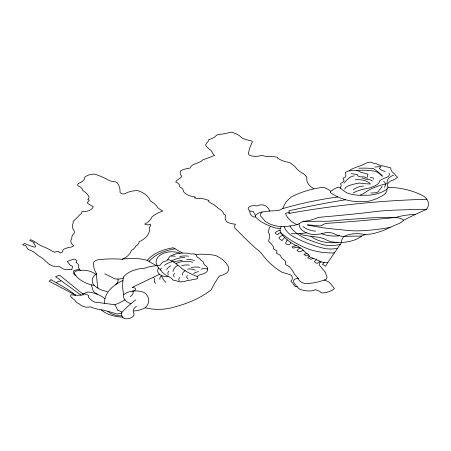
<?xml version="1.0" encoding="UTF-8"?>
<svg xmlns="http://www.w3.org/2000/svg" width="451" height="451" viewBox="0 0 451 451"><rect width="100%" height="100%" fill="white"/><g stroke="black" fill="none" stroke-linecap="round" stroke-linejoin="round"><path stroke-width="0.68" d="M367.255 177.046L367.903 174.233A40.15 23.181 0 0 0 361.093 172.423A22.928 13.237 0 0 0 356.769 170.348M323.981 262.488A6.979 4.031 0 0 1 322.499 264.275L325.419 266.225A60.152 34.727 0 0 0 327.798 262.544L341.565 242.463A21.101 12.183 0 0 1 343.78 236.544A19.489 11.252 0 0 1 365.079 234.717M159.507 274.293L132.149 287.434A3.196 1.843 0 0 1 135.554 289.097A3.196 1.843 0 0 1 132.757 291.109M289.266 212.32L285.573 213.323A32.044 18.502 0 0 0 297.017 224.694M374.804 167.062L381.061 166.532L379.218 168.55L382.16 170.568L385.289 171.521M280.291 228.584A17.64 10.187 0 0 1 270.673 226.272A41.385 23.897 0 0 1 255.514 216.914L253.642 217.032A12.752 7.363 0 0 1 249.831 211.153A35.894 20.723 0 0 1 248.586 209.552A4.053 2.34 0 0 1 249.488 206.795A6.641 3.833 0 0 1 254.612 205.594A10.232 5.908 0 0 1 256.343 206.034A17.719 10.232 0 0 0 259.5 205.019A7.955 4.595 0 0 1 263.136 204.917A6.438 3.721 0 0 0 265.284 205.673A15.402 8.89 0 0 1 269.512 211.057M297.344 286.723L294.988 286.362A70.068 40.455 0 0 0 290.884 281.272A10.892 6.286 0 0 0 290.76 274.885A139.088 80.301 0 0 0 282.061 272.303A96.035 55.445 0 0 1 263.672 256.236A60.022 34.654 0 0 0 255.227 247.915A782.925 452.02 0 0 1 234.988 228.105A10.322 5.959 0 0 1 235.507 224.226A17.82 10.288 0 0 1 227.033 222.078A16.309 9.415 0 0 1 225.692 215.223L223.73 214.09A15.836 9.144 0 0 0 218.977 208.723A104.942 60.586 0 0 1 213.813 204.551A50.467 29.135 0 0 1 208.447 201.45L208.96 200.436L201.315 198.169L197.499 198.705L194.499 197.933L195.537 196.98A15.295 8.828 0 0 1 183.348 191.371A8.981 5.186 0 0 0 182.52 188.868A9.206 5.316 0 0 0 179.735 186.9A9.155 5.288 0 0 0 175.704 181.95A15.858 9.155 0 0 1 180.146 178.196A14.894 8.597 0 0 0 181.798 176.29A11.314 6.534 0 0 1 180.868 170.625A21.372 12.34 0 0 1 189.956 168.122A12.402 7.16 0 0 1 193.879 164.305A22.262 12.854 0 0 0 197.493 162.929A25.279 14.595 0 0 0 201.727 160.962A5.981 3.45 0 0 1 203.999 159.417A84.906 49.018 0 0 0 214.529 155.364A11.726 6.771 0 0 1 212.207 152.37A11.794 6.81 0 0 0 210.955 150.409A42.061 24.281 0 0 1 205.679 145.51A11.45 6.613 0 0 1 207.826 141.896A8.772 5.062 0 0 0 208.452 139.883A41.391 23.897 0 0 0 214.62 137.149A25.132 14.511 0 0 1 217.032 134.928A18.13 10.469 0 0 1 220.781 134.206A8.248 4.764 0 0 0 223.82 133.795A61.584 35.556 0 0 0 231.064 132.194A19.945 11.512 0 0 1 240.981 136.997A5.948 3.433 0 0 0 242.858 138.389A24.444 14.111 0 0 0 250.818 140.712A2.362 1.364 0 0 1 252.244 142.262A89.484 51.662 0 0 0 248.67 152.376A4.392 2.537 0 0 0 249.922 155.364A10.119 5.84 0 0 0 259.488 155.933A4.268 2.464 0 0 1 263.243 155.73A11.782 6.799 0 0 0 267.353 156.553A30.499 17.606 0 0 1 276.198 157.021A1.787 1.032 0 0 1 277.63 158.154A22.584 13.04 0 0 0 288.358 162.281A7.284 4.206 0 0 1 292.203 164.604A18.141 10.474 0 0 1 295.112 166.639A31.829 18.378 0 0 0 303.653 173.889A48.573 28.041 0 0 1 306.917 177.226A23.841 13.767 0 0 0 313.445 188.529M351.154 173.596L357.502 174.605L357.598 175.828L360.264 176.837L363.946 176.837L367.627 178.32M370.48 177.418L373.146 178.004L373.513 179.171M362.198 177.948L366.15 179.278L369.003 179.329L372.503 180.924M104.756 273.763L114.639 278.757A8.738 5.046 0 0 0 123.32 277.912M182.379 253.039L173.252 247.774A40.353 23.3 0 0 0 147.223 260.396L156.102 265.521M81.05 295.117L55.541 276.66L59.515 275.149L83.17 294.294M330.769 191.286A24.579 14.19 0 0 0 323.237 187.227A72.729 41.988 0 0 0 292.101 196.506A40.725 23.514 0 0 0 283.933 205.91A8.468 4.888 0 0 1 276.531 210.713A52.271 30.178 0 0 0 262.217 212.021A8.422 4.865 0 0 0 260.571 215.516A8.93 5.153 0 0 0 262.099 217.675A128.834 74.381 0 0 1 265.143 221.272A33.571 19.382 0 0 0 269.721 223.916A25.527 14.736 0 0 0 281.289 226.673A47.468 27.404 0 0 0 297.874 224.485A27.596 15.932 0 0 1 303.145 221.441A41.509 23.965 0 0 0 314.426 221.373A34.795 20.086 0 0 1 320.881 221.193A51.16 29.54 0 0 0 330.56 221.103A414.029 239.036 0 0 1 360.687 218.622A191.483 110.551 0 0 1 395.578 217.467A49.711 28.701 0 0 1 415.433 214.4M303.145 221.441A32.827 18.953 0 0 0 318.214 217.382A1086.335 627.189 0 0 0 368.072 212.494A155.155 89.58 0 0 1 391.288 210.279A589.598 340.404 0 0 1 426.443 209.405A22.031 12.718 0 0 0 423.929 196.36A55.231 31.886 0 0 0 388.023 187.227A18.328 10.582 0 0 1 386.022 189.899A29.851 17.234 0 0 1 372.408 194.787A18.536 10.7 0 0 1 365.784 195.215A28.131 16.242 0 0 0 360.721 195.373A45.416 26.22 0 0 1 352.992 194.629A45.844 26.468 0 0 1 347.383 193.09A37.348 21.563 0 0 1 341.497 188.946A3.388 1.956 0 0 1 340.296 187.3A5.919 3.416 0 0 0 340.668 184.081A1.663 0.958 0 0 1 341.221 183.157A5.953 3.439 0 0 0 343.149 178.534A2.402 1.387 0 0 1 343.521 177.897A9.781 5.649 0 0 0 345.545 176.939A15.159 8.749 0 0 0 345.178 172.586A8.907 5.141 0 0 1 349.04 170.884A22.962 13.254 0 0 1 351.803 169.08A56.702 32.737 0 0 1 359.988 165.945A45.252 26.124 0 0 0 367.075 162.704A8.907 5.141 0 0 1 371.398 162.225A8.265 4.769 0 0 0 376.918 163.82A9.223 5.322 0 0 0 377.837 164.671L390.808 167.907A13.908 8.028 0 0 0 394.856 174.069A5.35 3.089 0 0 0 395.409 175.242A17.144 9.899 0 0 1 397.528 177.311A20.712 11.957 0 0 1 393.481 179.859A5.096 2.943 0 0 1 391.248 180.699A13.282 7.667 0 0 0 387.589 184.109A22.561 13.028 0 0 0 388.023 187.227M339.456 235.766A23.243 13.417 0 0 1 321.591 233.742M282.343 208.717A252.002 145.493 0 0 1 337.799 196.963M299.802 233.607A7.193 4.155 0 0 0 304.431 235.304A99.665 57.542 0 0 0 315.807 236.899A25.076 14.477 0 0 1 324.258 238.765A19.551 11.286 0 0 0 341.565 242.463A27.725 16.01 0 0 0 359.898 237.389A10.801 6.235 0 0 1 367.182 234.345A22.916 13.231 0 0 0 377.729 232.316A42.868 24.749 0 0 0 388.023 228.398A105.179 60.722 0 0 1 398.571 223.758A17.127 9.888 0 0 0 403.589 220.28A335.386 193.637 0 0 1 426.443 209.405M306.336 232.772A35.42 20.453 0 0 1 291.369 233.618M337.957 242.553A33.549 19.37 0 0 1 325.334 242.226A26.293 15.182 0 0 1 311.021 236.33M299.154 223.583A18.367 10.604 0 0 0 310.886 234.238A21.366 12.335 0 0 0 325.645 232.643A9.984 5.762 0 0 1 333.791 233.618A20.329 11.737 0 0 0 343.78 236.544A130.891 75.571 0 0 1 361.516 236.138M403.589 220.28A11.213 6.472 0 0 0 395.578 217.467A1162.266 671.032 0 0 1 325.949 223.414A19.517 11.269 0 0 0 322.877 224.654A3.918 2.261 0 0 1 318.575 225.895A66.472 38.38 0 0 0 307.351 224.919A147.708 85.278 0 0 0 340.398 229.627A66.81 38.572 0 0 0 357.919 230.867A122.886 70.948 0 0 0 390.098 227.389M315.497 231.222A19.083 11.016 0 0 1 303.049 226.52M340.212 244.436A24.935 14.393 0 0 1 323.339 244.797A219.648 126.816 0 0 1 309.194 240.005A49.892 28.808 0 0 1 296.899 233.438A42.524 24.551 0 0 1 289.948 225.985M337.495 248.405A26.834 15.492 0 0 1 325.949 248.794A96.26 55.574 0 0 1 297.513 238.765A34.101 19.692 0 0 1 284.164 226.549M334.405 252.91A44.581 25.741 0 0 1 303.202 246.838A118.991 68.699 0 0 1 280.9 232.958M281.289 226.673A14.697 8.484 0 0 0 281.334 233.505A56.076 32.376 0 0 0 295.005 245.028A16.777 9.685 0 0 1 297.694 246.139A25.814 14.906 0 0 0 299.69 247.65A15.001 8.659 0 0 1 301.612 248.664A52.463 30.29 0 0 1 304.758 251.816A6.709 3.873 0 0 0 307.526 253.586A70.085 40.46 0 0 1 309.905 257.002A98.966 57.136 0 0 1 321.084 261.817A9.826 5.671 0 0 0 327.798 262.544M426.809 199.257A546.24 315.367 0 0 0 288.837 213.47A6.083 3.512 0 0 0 288.837 210.859A546.11 315.294 0 0 1 345.646 199.765M320.249 261.411A10.469 6.043 0 0 0 317.352 263.345A5.852 3.377 0 0 1 315.508 262.724A4.048 2.334 0 0 1 314.589 261.304A10.768 6.218 0 0 1 316.608 259.72M313.332 258.333A7.137 4.121 0 0 1 310.592 259.263A4.814 2.779 0 0 0 307.83 258.023A6.974 4.025 0 0 1 309.29 256.027M308.383 254.719A4.2 2.424 0 0 1 305.755 255.852A5.186 2.994 0 0 0 303.912 254.432A7.616 4.397 0 0 0 306.624 253.231M303.179 250.13A8.614 4.972 0 0 1 299.306 251.771A6.291 3.631 0 0 1 297.079 250.395A10.21 5.897 0 0 1 300.366 247.965M299.075 247.221A14.832 8.563 0 0 0 293.24 248.089A3.557 2.052 0 0 1 292.242 246.804A14.81 8.552 0 0 1 296.651 245.654M290.382 242.21A3.382 1.956 0 0 1 288.324 244.808A6.748 3.896 0 0 1 285.714 243.393A22.2 12.814 0 0 1 287.231 239.825M284.654 237.463A59.042 34.09 0 0 1 282.027 240.462A8.608 4.967 0 0 1 278.876 237.671A16.033 9.257 0 0 1 282.63 235.213M280.962 232.97A2.238 1.291 0 0 0 278.261 234.39A1.545 0.891 0 0 1 276.88 234.3A5.812 3.354 0 0 1 275.116 232.925A6.821 3.941 0 0 1 280.088 230.495M321.084 261.817A5.88 3.394 0 0 0 320.373 266.327A58.788 33.943 0 0 1 323.412 270.076A17.172 9.916 0 0 1 325.949 273.887A19.838 11.455 0 0 0 326.862 276.638A7.222 4.172 0 0 1 326.253 279.214A41.464 23.942 0 0 1 306.066 283.724A10.046 5.801 0 0 1 298.461 278.865A30.623 17.679 0 0 0 295.112 275.059A32.962 19.032 0 0 1 293.59 272.421A59.058 34.096 0 0 0 289.593 266.924A9.713 5.609 0 0 0 286.391 265.098A4.262 2.464 0 0 1 285.782 262.409A5.575 3.219 0 0 0 284.457 260.244A21.366 12.335 0 0 1 281.114 257.138A7.086 4.093 0 0 0 278.38 254.15A6.449 3.726 0 0 1 276.452 253.152A9.009 5.198 0 0 0 276.858 250.925A6.838 3.946 0 0 0 274.563 249.657A4.803 2.774 0 0 1 273.407 248.467A5.17 2.982 0 0 0 273.407 246.827A39.919 23.046 0 0 0 268.74 241.324A3.856 2.227 0 0 1 268.841 239.859A21.958 12.679 0 0 0 268.238 231.893A2.379 1.376 0 0 1 268.745 230.782A21.191 12.233 0 0 0 268.948 228.674A19.664 11.354 0 0 1 270.673 226.272M353.088 193.09A26.113 15.08 0 0 1 360.078 190.113A26.722 15.43 0 0 1 367.717 188.467A32.297 18.649 0 0 0 376.641 184.91A13.536 7.814 0 0 0 379.404 181.933A3.647 2.108 0 0 1 380.046 180.501A27.703 15.994 0 0 1 386.857 177.311A6.382 3.687 0 0 0 388.971 173.009M370.846 192.927A10.835 6.258 0 0 0 377.65 192.188A6.365 3.676 0 0 0 379.122 190.063A25.16 14.528 0 0 0 382.07 186.342M360.264 194.894A15.83 9.138 0 0 0 363.574 193.62A48.652 28.092 0 0 1 383.451 184.482A4.098 2.368 0 0 0 387.223 183.05A14.432 8.332 0 0 1 393.661 175.078M383.632 181.296A10.052 5.807 0 0 1 384.37 187.351M344.716 189.319A9.302 5.367 0 0 1 348.302 185.863A35.776 20.656 0 0 1 359.622 183.05A55.293 31.92 0 0 0 370.474 184.008A13.558 7.83 0 0 0 355.202 179.864M353.364 189.741A15.046 8.687 0 0 1 363.483 186.026M343.978 183.05A62.492 36.08 0 0 1 349.226 177.79A10.768 6.218 0 0 1 354.193 175.879M349.04 170.884A79.083 45.658 0 0 1 366.798 170.303A28.582 16.501 0 0 1 376.179 171.577A36.396 21.011 0 0 1 382.437 176.251A47.502 27.426 0 0 0 373.332 168.55A64.82 37.427 0 0 0 358.793 168.229M387.031 188.806A15.582 8.997 0 0 1 382.07 195.903A39.857 23.012 0 0 1 368.912 201.163A54.853 31.666 0 0 1 352.349 201.163A39.372 22.73 0 0 1 330.087 192.239A22.832 13.18 0 0 1 338.092 187.193A11.326 6.539 0 0 1 340.544 188.197M262.217 212.021A9.014 5.203 0 0 0 257.386 213.836A5.632 3.253 0 0 0 255.582 215.595A3.332 1.922 0 0 0 255.514 216.914M255.582 215.595A58.81 33.955 0 0 1 253.366 211.592A8.575 4.95 0 0 0 249.831 211.153M298.365 278.718A3.337 1.928 0 0 0 295.01 279.096A4.736 2.734 0 0 0 293.894 282.433A39.902 23.035 0 0 0 299.673 289.17A17.025 9.832 0 0 0 310.835 290.929A6.658 3.845 0 0 0 315.3 289.638A29.546 17.059 0 0 1 319.556 291.278A11.303 6.523 0 0 1 321.383 292.919A15.233 8.794 0 0 0 334.366 288.584A122.322 70.621 0 0 0 329.196 282.315A13.429 7.752 0 0 0 324.043 280.088M79.337 269.179A30.826 17.798 0 0 0 73.66 270.786A8.236 4.758 0 0 0 75.954 275.724M91.378 284.846A173.494 100.167 0 0 0 93.222 290.884A19.179 11.072 0 0 0 97.523 294.356M187.571 269.067A9.392 5.423 0 0 1 195.277 270.177M179.244 280.956A6.883 3.974 0 0 1 179.757 277.472M168.33 274.653A6.883 3.974 0 0 1 168.843 271.169M160.77 270.087A3.428 1.979 0 0 1 161.593 268.057M171.481 256.405A2.621 1.511 0 0 1 175.185 256.405M201.135 269.247A5.384 3.106 0 0 1 207.764 269.129M174.097 276.796A6.883 3.974 0 0 1 174.61 273.312M193.682 273.644A7.019 4.053 0 0 1 198.558 271.716M166.712 269.642A12.121 6.996 0 0 1 170.822 265.859M188.225 279.017A5.226 3.016 0 0 1 187.453 275.386M182.379 275.127A11.134 6.427 0 0 1 185.09 270.668M173.004 271.564A16.433 9.488 0 0 1 177.948 265.227M164.463 265.374A17.211 9.939 0 0 1 172.857 261.563M181.606 265.786A9.392 5.423 0 0 1 189.381 265.154M186.748 259.556A9.392 5.423 0 0 1 194.449 260.667M191.111 267.635A12.741 7.357 0 0 1 199.973 267.342M179.746 256.478A15.565 8.986 0 0 1 188.608 256.179M176.217 263.587A14.212 8.208 0 0 1 192.718 262.262M173.635 262.008A32.015 18.485 0 0 1 182.187 260.334M171.696 260.971A19.579 11.303 0 0 1 184.82 257.403M149.05 261.45A40.353 23.3 0 0 1 175.073 248.822M155.623 283.391A7.363 4.251 0 0 1 154.592 280.184A10.773 6.218 0 0 0 153.267 277.292M159.947 279.468A7.909 4.566 0 0 1 161.672 275.764M165.923 282.444A28.576 16.501 0 0 1 161.638 275.629M156.88 265.701A3.585 2.069 0 0 0 160.562 264.765A9.753 5.632 0 0 1 161.227 263.7A5.767 3.326 0 0 0 162.185 262.634A1.939 1.122 0 0 1 163.144 261.913A20.053 11.579 0 0 0 166.971 260.554A2.661 1.533 0 0 0 167.772 259.494A32.923 19.01 0 0 1 170.213 256.129A18.948 10.937 0 0 1 189.809 253.665A2.909 1.68 0 0 0 191.872 254.003A3.315 1.917 0 0 1 196.444 255.446A7.334 4.234 0 0 0 197.572 257.436A8.541 4.933 0 0 1 200.864 260.126A4.611 2.661 0 0 0 202.634 261.225A3.67 2.12 0 0 1 203.44 262.55A4.177 2.413 0 0 0 204.326 264.337A2.21 1.274 0 0 0 204.765 265.103A4.944 2.858 0 0 1 206.022 265.91A10.131 5.852 0 0 1 205.724 272.72A18.299 10.565 0 0 1 199.979 274.76A5.745 3.315 0 0 0 197.431 276.615A3.659 2.114 0 0 1 197.177 278.673A4.2 2.424 0 0 1 193.936 279.27A25.549 14.748 0 0 1 190.547 280.116A21.721 12.543 0 0 0 185.908 280.928A2.013 1.161 0 0 1 184.284 281.52A16.259 9.386 0 0 1 179.351 281.819A20.036 11.568 0 0 0 173.9 280.375A3.585 2.069 0 0 1 172.13 278.927A20.092 11.596 0 0 0 168.448 276.463A8.355 4.826 0 0 1 159.333 274.118A11.495 6.635 0 0 1 158.622 267.967M168.448 276.463A27.55 15.903 0 0 1 162.112 272.122A13.355 7.712 0 0 0 159.975 269.36A18.232 10.525 0 0 1 157.32 265.729A18.773 10.835 0 0 1 161.965 254.003A14.612 8.439 0 0 1 180.073 253.197M167.772 259.494A21.625 12.487 0 0 1 176.685 264.354A47.924 27.669 0 0 1 181.984 268.649A70.08 40.46 0 0 0 197.431 276.615M56.251 282.743A6.686 3.862 0 0 1 60.941 280.956M121.809 315.892A16.36 9.443 0 0 1 107.817 311.286M122.728 317.132A27.652 15.965 0 0 1 101.199 309.837M121.544 313.242A17.38 10.035 0 0 1 116.623 313.941A101.413 58.551 0 0 0 102.952 310.079A34.879 20.137 0 0 1 90.251 306.889A29.501 17.031 0 0 1 85.983 307.159A22.189 12.808 0 0 1 81.693 305.767A8.112 4.685 0 0 1 79.585 304.087A12.651 7.301 0 0 1 76.388 302.243A24.89 14.37 0 0 0 74.156 299.611A34.885 20.143 0 0 1 70.886 296.578A3.67 2.12 0 0 1 71.151 294.74A21.451 12.386 0 0 0 83.463 294.796L82.787 293.624L83.751 293.5A55.586 32.089 0 0 1 88.486 295.281A7.814 4.51 0 0 0 90.752 299.441A12.498 7.216 0 0 0 95.076 302.176A410.613 237.068 0 0 1 114.847 304.791A59.876 34.569 0 0 0 124.966 299.864M114.847 304.791A66.579 38.442 0 0 1 117.734 310.502A6.342 3.659 0 0 1 121.979 312.261M84.371 294.091A4.487 2.588 0 0 1 89.106 292.073A27.449 15.847 0 0 1 104.931 298.804M117.953 279.079A12.448 7.188 0 0 1 115.896 284.451M104.576 303.36A47.829 27.612 0 0 1 122.943 280.55M107.434 291.476A17.713 10.226 0 0 1 97.963 288.15A18.063 10.429 0 0 1 96.52 273.763A54.086 31.226 0 0 1 93.43 262.702A6.974 4.025 0 0 1 99.609 259.613A69.172 39.936 0 0 1 122.052 259.257A34.022 19.641 0 0 1 147.798 260.565M97.963 288.15A303.585 175.276 0 0 1 96.52 273.763M94.473 285.568A31.429 18.147 0 0 1 74.686 273.763A3.569 2.058 0 0 1 77.363 270.786A15.159 8.755 0 0 1 95.629 274.417M122.052 259.257A19.342 11.168 0 0 0 129.262 254.144A17.02 9.826 0 0 0 131.32 250.339A13.276 7.667 0 0 0 135.852 246.06A11.298 6.523 0 0 0 139.145 241.775A28.34 16.36 0 0 0 149.444 227.27L150.471 225.962L150.679 224.418A4.91 2.836 0 0 1 144.703 224.062A23.762 13.722 0 0 0 152.122 216.689A41.729 24.095 0 0 1 162.828 210.983A18.824 10.869 0 0 1 157.681 207.533A28.926 16.698 0 0 0 150.268 200.875A26.045 15.035 0 0 0 137.91 190.649A16.14 9.319 0 0 0 125.141 193.744A3.659 2.114 0 0 1 119.994 192.199A37.636 21.727 0 0 0 117.519 183.162A3.879 2.238 0 0 0 114.227 181.73A14.562 8.406 0 0 1 109.486 180.665A73.417 42.388 0 0 0 94.868 174.125A11.168 6.444 0 0 0 85.391 176.741A4.036 2.328 0 0 0 84.568 178.878A15.289 8.828 0 0 1 79.213 183.157A3.574 2.063 0 0 0 77.702 185.192A3.574 2.063 0 0 0 80.244 186.844A11.816 6.821 0 0 1 82.713 190.412A28.892 16.681 0 0 1 88.892 196.597A8.428 4.865 0 0 1 87.866 199.567L89.304 200.159L87.246 202.775A20.808 12.014 0 0 0 93.222 206.462A9.961 5.75 0 0 1 81.89 211.575A7.295 4.211 0 0 1 79.833 214.67A165.382 95.482 0 0 1 73.039 221.447L73.242 222.991A20.013 11.551 0 0 0 74.483 231.312A8.857 5.113 0 0 1 73.654 233.928A14.19 8.191 0 0 0 71.743 238.427A7.21 4.16 0 0 1 71.01 239.87A13.242 7.644 0 0 0 73.648 245.795L71.523 247.018A18.711 10.801 0 0 0 63.676 249.262A9.279 5.356 0 0 0 62.503 251.635A2.244 1.297 0 0 1 60.231 252.859A3.287 1.9 0 0 1 58.765 251.506A5.564 3.213 0 0 0 54.515 252.351A237.367 137.042 0 0 0 44.542 247.103A10.277 5.936 0 0 1 41.244 245.71A22.257 12.848 0 0 1 36.407 242.745A70.068 40.455 0 0 0 30.831 239.701L29.659 240.377L34.428 242.79L33.695 243.551A22.336 12.899 0 0 1 35.747 246.342A1.268 0.733 0 0 1 34.282 247.103A56.544 32.647 0 0 1 24.529 243.422L22.55 244.904L25.482 245.496L28.047 249.347A26.068 15.052 0 0 1 37.946 255.486A34.806 20.098 0 0 1 45.934 261.541A7.12 4.11 0 0 1 48.206 263.7L53.122 266.191L58.912 266.406L62.21 268.311A5.232 3.022 0 0 0 66.9 269.495A20.098 11.602 0 0 1 71.889 269.495A9.99 5.767 0 0 1 72.476 267.55A2.695 1.556 0 0 0 72.256 266.237A13.282 7.667 0 0 0 69.691 264.923A19.472 11.241 0 0 0 67.12 261.58A41.272 23.83 0 0 1 74.161 259.043A7.098 4.098 0 0 1 76.8 260.819A5.074 2.926 0 0 1 76.067 262.256A31.215 18.023 0 0 1 78.925 265.346A10.311 5.953 0 0 0 80.425 270.329M130.914 303.732A15.582 8.997 0 0 1 123.704 294.689A127.633 73.688 0 0 1 123.495 276.97A26.417 15.255 0 0 1 141 268.531A6.748 3.896 0 0 0 146.355 267.578A33.267 19.207 0 0 1 156.655 265.678M123.704 294.689A14.342 8.281 0 0 1 144.506 292.665A23.632 13.643 0 0 1 145.121 307.768A19.523 11.269 0 0 1 133.795 310.976M135.852 299.802A152.455 88.018 0 0 0 121.849 312.402A11.41 6.585 0 0 0 124.527 318.705A7.898 4.561 0 0 0 134.003 313.71A12.019 6.94 0 0 1 136.473 306.342M145.121 307.768A33.74 19.483 0 0 0 174.368 307.052A94.124 54.346 0 0 0 211.231 289.813A240.462 138.829 0 0 1 219.259 276.142A26.936 15.554 0 0 0 226.47 273.171A14.156 8.174 0 0 0 228.116 266.27A37.061 21.4 0 0 0 215.55 255.452A46.132 26.632 0 0 0 194.956 254.499M133 291.087A11.123 6.421 0 0 1 130.085 296.707M50.98 279.738L49.142 281.249L75.599 295.242A112.823 65.136 0 0 0 62.926 286.554L50.98 279.738"/></g></svg>
